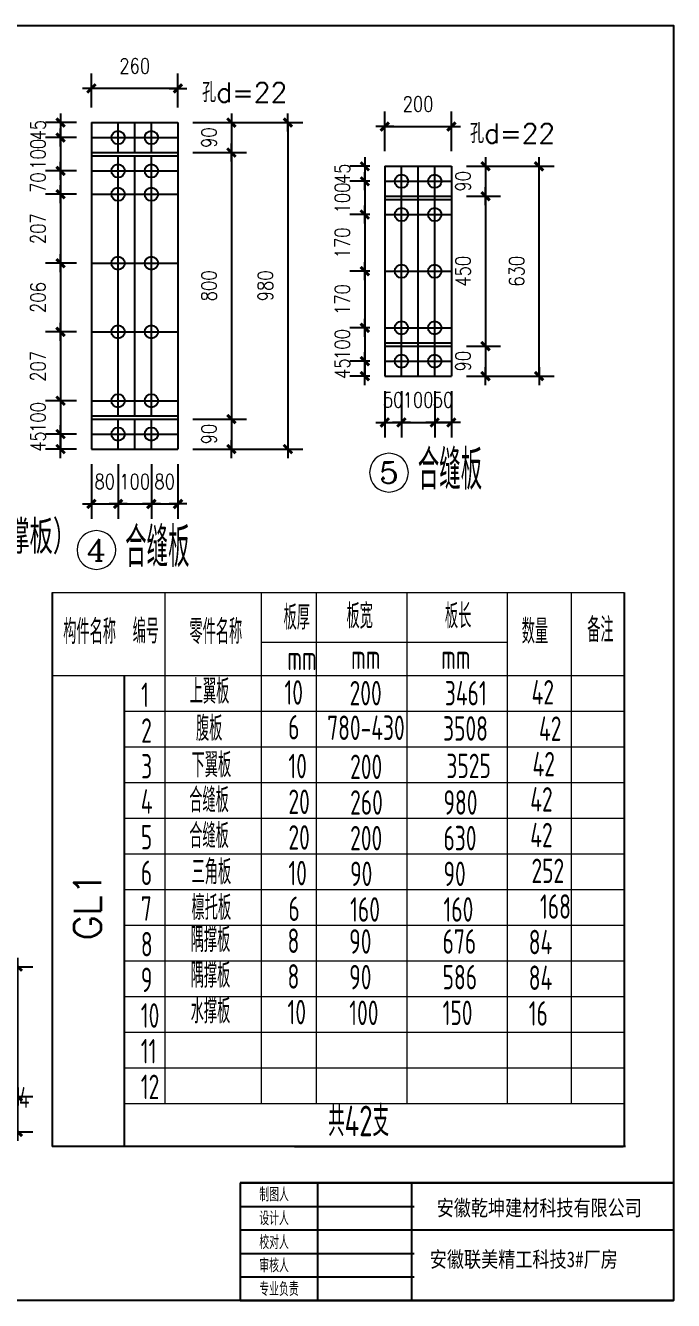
# Model space of a CAD drawing. Header units: millimetres. Extents: x 1471994 to 4527627, y -5186613 to -1927582.
# Drawn here: x 1516397 to 1520289, y -1985269 to -1977614 of the extents above; entities that cross this region are included whole.
import ezdxf
from ezdxf.enums import TextEntityAlignment as Align

# ---------------------------------------------------------------- set-up
doc = ezdxf.new("R2010")
doc.units = ezdxf.units.MM
doc.header["$LTSCALE"] = 1000
doc.header["$PDMODE"] = 34
doc.linetypes.add('CENTER', pattern=[50.8, 31.75, -6.35, 6.35, -6.35])
doc.layers.add('轴线层', color=1, linetype='CENTER', lineweight=15)
doc.layers.add('钢架', color=7, linetype='Continuous', lineweight=25)
doc.styles.add('COMPLEX', font='COMPLEX')
doc.styles.add('DIM_FONT', font='simplex.shx', dxfattribs={"width": 0.8, "bigfont": 'hztxt.shx'})
doc.styles.add('hz', font='gbenor.shx', dxfattribs={"width": 0.75, "height": 100, "bigfont": 'gbcbig.shx'})
doc.styles.get("Standard").update_dxf_attribs({"font": 'txt', "bigfont": 'gbcbig.shx'})
doc.styles.add('TSSD_Label', font='Tssdeng.shx', dxfattribs={"width": 0.7, "bigfont": 'hztxt.shx'})
doc.styles.add('图框', font='')
doc.styles.get('图框').set_extended_font_data('SimSun')
doc.dimstyles.new('WGH(2)', dxfattribs={"dimscale": 1.2, "dimtxt": 100, "dimasz": 0.5, "dimexe": 75, "dimexo": 75, "dimgap": 75, "dimtad": 1, "dimdec": 0, "dimlfac": 0.5, "dimzin": 0, "dimdsep": 46, "dimtxsty": 'DIM_FONT', "dimblk1": '_DIMX', "dimblk2": '_DIMX', "dimsah": 1, "dimcen": 0.09, "dimclrd": 3, "dimclre": 3, "dimclrt": 7, "dimadec": 0, "dimazin": 0, "dimtfac": 1, "dimtdec": 0, "dimtix": 1, "dimtmove": 2, "dimatfit": 3, "dimldrblk": '_DIMX', "dimfxl": 1, "dimtolj": 1, "dimtzin": 0, "dimarcsym": 0})

# ---------------------------------------------------------------- blocks, each defined once
blk = doc.blocks.new('_DIMX')
blk.add_line((-150, 0), (150, 0))
at = {"const_width": 50}
blk.add_lwpolyline([(-70, -70), (70, 70)], dxfattribs=at)
blk = doc.blocks.new('*D916')
at = {"color": 3, "lineweight": -2}
for p, q in [((1516703.1, -1978197), (1516517.8, -1978197)), ((1516607.8, -1978196.6), (1516607.8, -1978196.3)), ((1516607.8, -1978197), (1516607.8, -1978287)), ((1516703.1, -1978287), (1516517.8, -1978287)), ((1516607.8, -1978287.3), (1516607.8, -1978287.7))]:
    blk.add_line(p, q, dxfattribs=at)
at = {"layer": 'Defpoints', "color": 0}
for p in [(1516793.1, -1978197), (1516607.8, -1978287), (1516793.1, -1978287)]:
    blk.add_point(p, dxfattribs=at)
at = {"color": 3, "lineweight": -2, "xscale": 0.36, "yscale": 0.36, "zscale": 0.36}
for p, rotation in [((1516607.8, -1978197), 270), ((1516607.8, -1978287), 90)]:
    blk.add_blockref('_DIMX', p, dxfattribs=dict(at, rotation=rotation))
at = {"color": 7, "insert": (1516472.8, -1978242), "char_height": 90, "attachment_point": 5, "rotation": 90, "style": 'DIM_FONT'}
blk.add_mtext('\\A1;45', dxfattribs=at)
blk = doc.blocks.new('*D917')
at = {"color": 3, "lineweight": -2}
for p, q in [((1516703.1, -1978287), (1516517.8, -1978287)), ((1516607.8, -1978286.6), (1516607.8, -1978286.3)), ((1516607.8, -1978287), (1516607.8, -1978487)), ((1516703.1, -1978487), (1516517.8, -1978487)), ((1516607.8, -1978487.3), (1516607.8, -1978487.7))]:
    blk.add_line(p, q, dxfattribs=at)
at = {"layer": 'Defpoints', "color": 0}
for p in [(1516793.1, -1978287), (1516607.8, -1978487), (1516793.1, -1978487)]:
    blk.add_point(p, dxfattribs=at)
at = {"color": 3, "lineweight": -2, "xscale": 0.36, "yscale": 0.36, "zscale": 0.36}
for p, rotation in [((1516607.8, -1978287), 270), ((1516607.8, -1978487), 90)]:
    blk.add_blockref('_DIMX', p, dxfattribs=dict(at, rotation=rotation))
at = {"color": 7, "insert": (1516472.8, -1978387), "char_height": 90, "attachment_point": 5, "rotation": 90, "style": 'DIM_FONT'}
blk.add_mtext('\\A1;100', dxfattribs=at)
blk = doc.blocks.new('*D918')
at = {"color": 3, "lineweight": -2}
for p, q in [((1516703.1, -1978487), (1516517.8, -1978487)), ((1516607.8, -1978486.6), (1516607.8, -1978486.3)), ((1516607.8, -1978487), (1516607.8, -1978627)), ((1516703.1, -1978627), (1516517.8, -1978627)), ((1516607.8, -1978627.3), (1516607.8, -1978627.7))]:
    blk.add_line(p, q, dxfattribs=at)
at = {"layer": 'Defpoints', "color": 0}
for p in [(1516793.1, -1978487), (1516607.8, -1978627), (1516793.1, -1978627)]:
    blk.add_point(p, dxfattribs=at)
at = {"color": 3, "lineweight": -2, "xscale": 0.36, "yscale": 0.36, "zscale": 0.36}
for p, rotation in [((1516607.8, -1978487), 270), ((1516607.8, -1978627), 90)]:
    blk.add_blockref('_DIMX', p, dxfattribs=dict(at, rotation=rotation))
at = {"color": 7, "insert": (1516472.8, -1978557), "char_height": 90, "attachment_point": 5, "rotation": 90, "style": 'DIM_FONT'}
blk.add_mtext('\\A1;70', dxfattribs=at)
blk = doc.blocks.new('*D919')
at = {"color": 3, "lineweight": -2}
for p, q in [((1516703.1, -1978627), (1516517.8, -1978627)), ((1516607.8, -1978627.3), (1516607.8, -1979040.6)), ((1516703.1, -1979041), (1516517.8, -1979041))]:
    blk.add_line(p, q, dxfattribs=at)
at = {"layer": 'Defpoints', "color": 0}
for p in [(1516793.1, -1978627), (1516607.8, -1979041), (1516793.1, -1979041)]:
    blk.add_point(p, dxfattribs=at)
at = {"color": 3, "lineweight": -2, "xscale": 0.36, "yscale": 0.36, "zscale": 0.36}
for p, rotation in [((1516607.8, -1978627), 90), ((1516607.8, -1979041), 270)]:
    blk.add_blockref('_DIMX', p, dxfattribs=dict(at, rotation=rotation))
at = {"color": 7, "insert": (1516472.8, -1978834), "char_height": 90, "attachment_point": 5, "rotation": 90, "style": 'DIM_FONT'}
blk.add_mtext('\\A1;207', dxfattribs=at)
blk = doc.blocks.new('*D920')
at = {"color": 3, "lineweight": -2}
for p, q in [((1516703.1, -1979041), (1516517.8, -1979041)), ((1516607.8, -1979041.3), (1516607.8, -1979452.6)), ((1516703.1, -1979453), (1516517.8, -1979453))]:
    blk.add_line(p, q, dxfattribs=at)
at = {"layer": 'Defpoints', "color": 0}
for p in [(1516793.1, -1979041), (1516607.8, -1979453), (1516793.1, -1979453)]:
    blk.add_point(p, dxfattribs=at)
at = {"color": 3, "lineweight": -2, "xscale": 0.36, "yscale": 0.36, "zscale": 0.36}
for p, rotation in [((1516607.8, -1979041), 90), ((1516607.8, -1979453), 270)]:
    blk.add_blockref('_DIMX', p, dxfattribs=dict(at, rotation=rotation))
at = {"color": 7, "insert": (1516472.8, -1979247), "char_height": 90, "attachment_point": 5, "rotation": 90, "style": 'DIM_FONT'}
blk.add_mtext('\\A1;206', dxfattribs=at)
blk = doc.blocks.new('*D921')
at = {"color": 3, "lineweight": -2}
for p, q in [((1516703.1, -1979453), (1516517.8, -1979453)), ((1516607.8, -1979453.3), (1516607.8, -1979866.6)), ((1516703.1, -1979867), (1516517.8, -1979867))]:
    blk.add_line(p, q, dxfattribs=at)
at = {"layer": 'Defpoints', "color": 0}
for p in [(1516793.1, -1979453), (1516607.8, -1979867), (1516793.1, -1979867)]:
    blk.add_point(p, dxfattribs=at)
at = {"color": 3, "lineweight": -2, "xscale": 0.36, "yscale": 0.36, "zscale": 0.36}
for p, rotation in [((1516607.8, -1979453), 90), ((1516607.8, -1979867), 270)]:
    blk.add_blockref('_DIMX', p, dxfattribs=dict(at, rotation=rotation))
at = {"color": 7, "insert": (1516472.8, -1979660), "char_height": 90, "attachment_point": 5, "rotation": 90, "style": 'DIM_FONT'}
blk.add_mtext('\\A1;207', dxfattribs=at)
blk = doc.blocks.new('*D922')
at = {"color": 3, "lineweight": -2}
for p, q in [((1516703.1, -1979867), (1516517.8, -1979867)), ((1516607.8, -1979866.6), (1516607.8, -1979866.3)), ((1516607.8, -1979867), (1516607.8, -1980067)), ((1516703.1, -1980067), (1516517.8, -1980067)), ((1516607.8, -1980067.3), (1516607.8, -1980067.7))]:
    blk.add_line(p, q, dxfattribs=at)
at = {"layer": 'Defpoints', "color": 0}
for p in [(1516793.1, -1979867), (1516607.8, -1980067), (1516793.1, -1980067)]:
    blk.add_point(p, dxfattribs=at)
at = {"color": 3, "lineweight": -2, "xscale": 0.36, "yscale": 0.36, "zscale": 0.36}
for p, rotation in [((1516607.8, -1979867), 270), ((1516607.8, -1980067), 90)]:
    blk.add_blockref('_DIMX', p, dxfattribs=dict(at, rotation=rotation))
at = {"color": 7, "insert": (1516472.8, -1979967), "char_height": 90, "attachment_point": 5, "rotation": 90, "style": 'DIM_FONT'}
blk.add_mtext('\\A1;100', dxfattribs=at)
blk = doc.blocks.new('*D923')
at = {"color": 3, "lineweight": -2}
for p, q in [((1516703.1, -1980067), (1516517.8, -1980067)), ((1516607.8, -1980066.6), (1516607.8, -1980066.3)), ((1516607.8, -1980067), (1516607.8, -1980157)), ((1516703.1, -1980157), (1516517.8, -1980157)), ((1516607.8, -1980157.3), (1516607.8, -1980157.7))]:
    blk.add_line(p, q, dxfattribs=at)
at = {"layer": 'Defpoints', "color": 0}
for p in [(1516793.1, -1980067), (1516607.8, -1980157), (1516793.1, -1980157)]:
    blk.add_point(p, dxfattribs=at)
at = {"color": 3, "lineweight": -2, "xscale": 0.36, "yscale": 0.36, "zscale": 0.36}
for p, rotation in [((1516607.8, -1980067), 270), ((1516607.8, -1980157), 90)]:
    blk.add_blockref('_DIMX', p, dxfattribs=dict(at, rotation=rotation))
at = {"color": 7, "insert": (1516472.8, -1980112), "char_height": 90, "attachment_point": 5, "rotation": 90, "style": 'DIM_FONT'}
blk.add_mtext('\\A1;45', dxfattribs=at)
blk = doc.blocks.new('*D924')
at = {"color": 3, "lineweight": -2}
for p, q in [((1516793.1, -1978107), (1516793.1, -1977901.6)), ((1517313.1, -1978107), (1517313.1, -1977901.6)), ((1517312.8, -1977991.6), (1516793.5, -1977991.6))]:
    blk.add_line(p, q, dxfattribs=at)
at = {"layer": 'Defpoints', "color": 0}
for p in [(1516793.1, -1977991.6), (1516793.1, -1978197), (1517313.1, -1978197)]:
    blk.add_point(p, dxfattribs=at)
at = {"color": 3, "lineweight": -2, "xscale": 0.36, "yscale": 0.36, "zscale": 0.36, "rotation": 180}
blk.add_blockref('_DIMX', (1516793.1, -1977991.6), dxfattribs=at)
at = {"color": 3, "lineweight": -2, "xscale": 0.36, "yscale": 0.36, "zscale": 0.36}
blk.add_blockref('_DIMX', (1517313.1, -1977991.6), dxfattribs=at)
at = {"color": 7, "insert": (1517053.1, -1977856.6), "char_height": 90, "attachment_point": 5, "style": 'DIM_FONT'}
blk.add_mtext('\\A1;260', dxfattribs=at)
blk = doc.blocks.new('*D925')
at = {"color": 3, "lineweight": -2}
for p, q in [((1517403.1, -1978197), (1517723.9, -1978197)), ((1517633.9, -1978196.6), (1517633.9, -1978196.3)), ((1517633.9, -1978197), (1517633.9, -1978377)), ((1517403.1, -1978377), (1517723.9, -1978377)), ((1517633.9, -1978377.3), (1517633.9, -1978377.7))]:
    blk.add_line(p, q, dxfattribs=at)
at = {"layer": 'Defpoints', "color": 0}
for p in [(1517313.1, -1978197), (1517313.1, -1978377), (1517633.9, -1978377)]:
    blk.add_point(p, dxfattribs=at)
at = {"color": 3, "lineweight": -2, "xscale": 0.36, "yscale": 0.36, "zscale": 0.36}
for p, rotation in [((1517633.9, -1978197), 270), ((1517633.9, -1978377), 90)]:
    blk.add_blockref('_DIMX', p, dxfattribs=dict(at, rotation=rotation))
at = {"color": 7, "insert": (1517498.9, -1978287), "char_height": 90, "attachment_point": 5, "rotation": 90, "style": 'DIM_FONT'}
blk.add_mtext('\\A1;90', dxfattribs=at)
blk = doc.blocks.new('*D926')
at = {"color": 3, "lineweight": -2}
for p, q in [((1517403.1, -1978377), (1517723.9, -1978377)), ((1517633.9, -1978377.3), (1517633.9, -1979976.6)), ((1517403.1, -1979977), (1517723.9, -1979977))]:
    blk.add_line(p, q, dxfattribs=at)
at = {"layer": 'Defpoints', "color": 0}
for p in [(1517313.1, -1978377), (1517313.1, -1979977), (1517633.9, -1979977)]:
    blk.add_point(p, dxfattribs=at)
at = {"color": 3, "lineweight": -2, "xscale": 0.36, "yscale": 0.36, "zscale": 0.36}
for p, rotation in [((1517633.9, -1978377), 90), ((1517633.9, -1979977), 270)]:
    blk.add_blockref('_DIMX', p, dxfattribs=dict(at, rotation=rotation))
at = {"color": 7, "insert": (1517498.9, -1979177), "char_height": 90, "attachment_point": 5, "rotation": 90, "style": 'DIM_FONT'}
blk.add_mtext('\\A1;800', dxfattribs=at)
blk = doc.blocks.new('*D927')
at = {"color": 3, "lineweight": -2}
for p, q in [((1517403.1, -1979977), (1517723.9, -1979977)), ((1517633.9, -1979976.6), (1517633.9, -1979976.3)), ((1517633.9, -1979977), (1517633.9, -1980157)), ((1517403.1, -1980157), (1517723.9, -1980157)), ((1517633.9, -1980157.3), (1517633.9, -1980157.7))]:
    blk.add_line(p, q, dxfattribs=at)
at = {"layer": 'Defpoints', "color": 0}
for p in [(1517313.1, -1979977), (1517313.1, -1980157), (1517633.9, -1980157)]:
    blk.add_point(p, dxfattribs=at)
at = {"color": 3, "lineweight": -2, "xscale": 0.36, "yscale": 0.36, "zscale": 0.36}
for p, rotation in [((1517633.9, -1979977), 270), ((1517633.9, -1980157), 90)]:
    blk.add_blockref('_DIMX', p, dxfattribs=dict(at, rotation=rotation))
at = {"color": 7, "insert": (1517498.9, -1980067), "char_height": 90, "attachment_point": 5, "rotation": 90, "style": 'DIM_FONT'}
blk.add_mtext('\\A1;90', dxfattribs=at)
blk = doc.blocks.new('*D928')
at = {"color": 3, "lineweight": -2}
for p, q in [((1516793.1, -1980247), (1516793.1, -1980576.8)), ((1516953.1, -1980247), (1516953.1, -1980576.8)), ((1516792.8, -1980486.8), (1516792.4, -1980486.8)), ((1516793.1, -1980486.8), (1516953.1, -1980486.8)), ((1516953.5, -1980486.8), (1516953.9, -1980486.8))]:
    blk.add_line(p, q, dxfattribs=at)
at = {"layer": 'Defpoints', "color": 0}
for p in [(1516793.1, -1980157), (1516953.1, -1980157), (1516953.1, -1980486.8)]:
    blk.add_point(p, dxfattribs=at)
at = {"color": 3, "lineweight": -2, "xscale": 0.36, "yscale": 0.36, "zscale": 0.36}
blk.add_blockref('_DIMX', (1516793.1, -1980486.8), dxfattribs=at)
at = {"color": 3, "lineweight": -2, "xscale": 0.36, "yscale": 0.36, "zscale": 0.36, "rotation": 180}
blk.add_blockref('_DIMX', (1516953.1, -1980486.8), dxfattribs=at)
at = {"color": 7, "insert": (1516873.1, -1980351.8), "char_height": 90, "attachment_point": 5, "style": 'DIM_FONT'}
blk.add_mtext('\\A1;80', dxfattribs=at)
blk = doc.blocks.new('*D929')
at = {"color": 3, "lineweight": -2}
for p, q in [((1516953.1, -1980247), (1516953.1, -1980576.8)), ((1517153.1, -1980247), (1517153.1, -1980576.8)), ((1516952.8, -1980486.8), (1516952.4, -1980486.8)), ((1516953.1, -1980486.8), (1517153.1, -1980486.8)), ((1517153.5, -1980486.8), (1517153.9, -1980486.8))]:
    blk.add_line(p, q, dxfattribs=at)
at = {"layer": 'Defpoints', "color": 0}
for p in [(1516953.1, -1980157), (1517153.1, -1980157), (1517153.1, -1980486.8)]:
    blk.add_point(p, dxfattribs=at)
at = {"color": 3, "lineweight": -2, "xscale": 0.36, "yscale": 0.36, "zscale": 0.36}
blk.add_blockref('_DIMX', (1516953.1, -1980486.8), dxfattribs=at)
at = {"color": 3, "lineweight": -2, "xscale": 0.36, "yscale": 0.36, "zscale": 0.36, "rotation": 180}
blk.add_blockref('_DIMX', (1517153.1, -1980486.8), dxfattribs=at)
at = {"color": 7, "insert": (1517053.1, -1980351.8), "char_height": 90, "attachment_point": 5, "style": 'DIM_FONT'}
blk.add_mtext('\\A1;100', dxfattribs=at)
blk = doc.blocks.new('*D930')
at = {"color": 3, "lineweight": -2}
for p, q in [((1517153.1, -1980247), (1517153.1, -1980576.8)), ((1517313.1, -1980247), (1517313.1, -1980576.8)), ((1517152.8, -1980486.8), (1517152.4, -1980486.8)), ((1517153.1, -1980486.8), (1517313.1, -1980486.8)), ((1517313.5, -1980486.8), (1517313.9, -1980486.8))]:
    blk.add_line(p, q, dxfattribs=at)
at = {"layer": 'Defpoints', "color": 0}
for p in [(1517153.1, -1980157), (1517313.1, -1980157), (1517313.1, -1980486.8)]:
    blk.add_point(p, dxfattribs=at)
at = {"color": 3, "lineweight": -2, "xscale": 0.36, "yscale": 0.36, "zscale": 0.36}
blk.add_blockref('_DIMX', (1517153.1, -1980486.8), dxfattribs=at)
at = {"color": 3, "lineweight": -2, "xscale": 0.36, "yscale": 0.36, "zscale": 0.36, "rotation": 180}
blk.add_blockref('_DIMX', (1517313.1, -1980486.8), dxfattribs=at)
at = {"color": 7, "insert": (1517233.1, -1980351.8), "char_height": 90, "attachment_point": 5, "style": 'DIM_FONT'}
blk.add_mtext('\\A1;80', dxfattribs=at)
blk = doc.blocks.new('*D931')
at = {"color": 3, "lineweight": -2}
for p, q in [((1517403.1, -1978197), (1518063.3, -1978197)), ((1517973.3, -1978197.3), (1517973.3, -1980156.6)), ((1517403.1, -1980157), (1518063.3, -1980157))]:
    blk.add_line(p, q, dxfattribs=at)
at = {"layer": 'Defpoints', "color": 0}
for p in [(1517313.1, -1978197), (1517313.1, -1980157), (1517973.3, -1980157)]:
    blk.add_point(p, dxfattribs=at)
at = {"color": 3, "lineweight": -2, "xscale": 0.36, "yscale": 0.36, "zscale": 0.36}
for p, rotation in [((1517973.3, -1978197), 90), ((1517973.3, -1980157), 270)]:
    blk.add_blockref('_DIMX', p, dxfattribs=dict(at, rotation=rotation))
at = {"color": 7, "insert": (1517838.3, -1979177), "char_height": 90, "attachment_point": 5, "rotation": 90, "style": 'DIM_FONT'}
blk.add_mtext('\\A1;980', dxfattribs=at)
blk = doc.blocks.new('*D932')
at = {"color": 3, "lineweight": -2}
for p, q in [((1518465.1, -1978459.3), (1518345.1, -1978459.3)), ((1518435.1, -1978459), (1518435.1, -1978458.6)), ((1518435.1, -1978459.3), (1518435.1, -1978549.3)), ((1518465.1, -1978549.3), (1518345.1, -1978549.3)), ((1518435.1, -1978549.7), (1518435.1, -1978550.1))]:
    blk.add_line(p, q, dxfattribs=at)
at = {"layer": 'Defpoints', "color": 0}
for p in [(1518555.1, -1978459.3), (1518435.1, -1978549.3), (1518555.1, -1978549.3)]:
    blk.add_point(p, dxfattribs=at)
at = {"color": 3, "lineweight": -2, "xscale": 0.36, "yscale": 0.36, "zscale": 0.36}
for p, rotation in [((1518435.1, -1978459.3), 270), ((1518435.1, -1978549.3), 90)]:
    blk.add_blockref('_DIMX', p, dxfattribs=dict(at, rotation=rotation))
at = {"color": 7, "insert": (1518300.1, -1978504.3), "char_height": 90, "attachment_point": 5, "rotation": 90, "style": 'DIM_FONT'}
blk.add_mtext('\\A1;45', dxfattribs=at)
blk = doc.blocks.new('*D933')
at = {"color": 3, "lineweight": -2}
for p, q in [((1518465.1, -1978549.3), (1518345.1, -1978549.3)), ((1518435.1, -1978549), (1518435.1, -1978548.6)), ((1518435.1, -1978549.3), (1518435.1, -1978749.3)), ((1518465.1, -1978749.3), (1518345.1, -1978749.3)), ((1518435.1, -1978749.7), (1518435.1, -1978750.1))]:
    blk.add_line(p, q, dxfattribs=at)
at = {"layer": 'Defpoints', "color": 0}
for p in [(1518555.1, -1978549.3), (1518435.1, -1978749.3), (1518555.1, -1978749.3)]:
    blk.add_point(p, dxfattribs=at)
at = {"color": 3, "lineweight": -2, "xscale": 0.36, "yscale": 0.36, "zscale": 0.36}
for p, rotation in [((1518435.1, -1978549.3), 270), ((1518435.1, -1978749.3), 90)]:
    blk.add_blockref('_DIMX', p, dxfattribs=dict(at, rotation=rotation))
at = {"color": 7, "insert": (1518300.1, -1978649.3), "char_height": 90, "attachment_point": 5, "rotation": 90, "style": 'DIM_FONT'}
blk.add_mtext('\\A1;100', dxfattribs=at)
blk = doc.blocks.new('*D934')
at = {"color": 3, "lineweight": -2}
for p, q in [((1518465.1, -1978749.3), (1518345.1, -1978749.3)), ((1518435.1, -1978749), (1518435.1, -1978748.6)), ((1518435.1, -1978749.3), (1518435.1, -1979089.3)), ((1518465.1, -1979089.3), (1518345.1, -1979089.3)), ((1518435.1, -1979089.7), (1518435.1, -1979090.1))]:
    blk.add_line(p, q, dxfattribs=at)
at = {"layer": 'Defpoints', "color": 0}
for p in [(1518555.1, -1978749.3), (1518435.1, -1979089.3), (1518555.1, -1979089.3)]:
    blk.add_point(p, dxfattribs=at)
at = {"color": 3, "lineweight": -2, "xscale": 0.36, "yscale": 0.36, "zscale": 0.36}
for p, rotation in [((1518435.1, -1978749.3), 270), ((1518435.1, -1979089.3), 90)]:
    blk.add_blockref('_DIMX', p, dxfattribs=dict(at, rotation=rotation))
at = {"color": 7, "insert": (1518300.1, -1978919.3), "char_height": 90, "attachment_point": 5, "rotation": 90, "style": 'DIM_FONT'}
blk.add_mtext('\\A1;170', dxfattribs=at)
blk = doc.blocks.new('*D935')
at = {"color": 3, "lineweight": -2}
for p, q in [((1518465.1, -1979089.3), (1518345.1, -1979089.3)), ((1518435.1, -1979089), (1518435.1, -1979088.6)), ((1518435.1, -1979089.3), (1518435.1, -1979429.3)), ((1518465.1, -1979429.3), (1518345.1, -1979429.3)), ((1518435.1, -1979429.7), (1518435.1, -1979430.1))]:
    blk.add_line(p, q, dxfattribs=at)
at = {"layer": 'Defpoints', "color": 0}
for p in [(1518555.1, -1979089.3), (1518435.1, -1979429.3), (1518555.1, -1979429.3)]:
    blk.add_point(p, dxfattribs=at)
at = {"color": 3, "lineweight": -2, "xscale": 0.36, "yscale": 0.36, "zscale": 0.36}
for p, rotation in [((1518435.1, -1979089.3), 270), ((1518435.1, -1979429.3), 90)]:
    blk.add_blockref('_DIMX', p, dxfattribs=dict(at, rotation=rotation))
at = {"color": 7, "insert": (1518300.1, -1979259.3), "char_height": 90, "attachment_point": 5, "rotation": 90, "style": 'DIM_FONT'}
blk.add_mtext('\\A1;170', dxfattribs=at)
blk = doc.blocks.new('*D936')
at = {"color": 3, "lineweight": -2}
for p, q in [((1518465.1, -1979429.3), (1518345.1, -1979429.3)), ((1518435.1, -1979429), (1518435.1, -1979428.6)), ((1518435.1, -1979429.3), (1518435.1, -1979629.3)), ((1518465.1, -1979629.3), (1518345.1, -1979629.3)), ((1518435.1, -1979629.7), (1518435.1, -1979630.1))]:
    blk.add_line(p, q, dxfattribs=at)
at = {"layer": 'Defpoints', "color": 0}
for p in [(1518555.1, -1979429.3), (1518435.1, -1979629.3), (1518555.1, -1979629.3)]:
    blk.add_point(p, dxfattribs=at)
at = {"color": 3, "lineweight": -2, "xscale": 0.36, "yscale": 0.36, "zscale": 0.36}
for p, rotation in [((1518435.1, -1979429.3), 270), ((1518435.1, -1979629.3), 90)]:
    blk.add_blockref('_DIMX', p, dxfattribs=dict(at, rotation=rotation))
at = {"color": 7, "insert": (1518300.1, -1979529.3), "char_height": 90, "attachment_point": 5, "rotation": 90, "style": 'DIM_FONT'}
blk.add_mtext('\\A1;100', dxfattribs=at)
blk = doc.blocks.new('*D937')
at = {"color": 3, "lineweight": -2}
for p, q in [((1518465.1, -1979629.3), (1518345.1, -1979629.3)), ((1518435.1, -1979629), (1518435.1, -1979628.6)), ((1518435.1, -1979629.3), (1518435.1, -1979719.3)), ((1518465.1, -1979719.3), (1518345.1, -1979719.3)), ((1518435.1, -1979719.7), (1518435.1, -1979720.1))]:
    blk.add_line(p, q, dxfattribs=at)
at = {"layer": 'Defpoints', "color": 0}
for p in [(1518555.1, -1979629.3), (1518435.1, -1979719.3), (1518555.1, -1979719.3)]:
    blk.add_point(p, dxfattribs=at)
at = {"color": 3, "lineweight": -2, "xscale": 0.36, "yscale": 0.36, "zscale": 0.36}
for p, rotation in [((1518435.1, -1979629.3), 270), ((1518435.1, -1979719.3), 90)]:
    blk.add_blockref('_DIMX', p, dxfattribs=dict(at, rotation=rotation))
at = {"color": 7, "insert": (1518300.1, -1979674.3), "char_height": 90, "attachment_point": 5, "rotation": 90, "style": 'DIM_FONT'}
blk.add_mtext('\\A1;45', dxfattribs=at)
blk = doc.blocks.new('*D938')
at = {"color": 3, "lineweight": -2}
for p, q in [((1519045.1, -1978459.3), (1519250.4, -1978459.3)), ((1519160.4, -1978459), (1519160.4, -1978458.6)), ((1519160.4, -1978459.3), (1519160.4, -1978639.3)), ((1519045.1, -1978639.3), (1519250.4, -1978639.3)), ((1519160.4, -1978639.7), (1519160.4, -1978640.1))]:
    blk.add_line(p, q, dxfattribs=at)
at = {"layer": 'Defpoints', "color": 0}
for p in [(1518955.1, -1978459.3), (1518955.1, -1978639.3), (1519160.4, -1978639.3)]:
    blk.add_point(p, dxfattribs=at)
at = {"color": 3, "lineweight": -2, "xscale": 0.36, "yscale": 0.36, "zscale": 0.36}
for p, rotation in [((1519160.4, -1978459.3), 270), ((1519160.4, -1978639.3), 90)]:
    blk.add_blockref('_DIMX', p, dxfattribs=dict(at, rotation=rotation))
at = {"color": 7, "insert": (1519025.4, -1978549.3), "char_height": 90, "attachment_point": 5, "rotation": 90, "style": 'DIM_FONT'}
blk.add_mtext('\\A1;90', dxfattribs=at)
blk = doc.blocks.new('*D939')
at = {"color": 3, "lineweight": -2}
for p, q in [((1519045.1, -1978639.3), (1519250.4, -1978639.3)), ((1519160.4, -1978639.7), (1519160.4, -1979539)), ((1519045.1, -1979539.3), (1519250.4, -1979539.3))]:
    blk.add_line(p, q, dxfattribs=at)
at = {"layer": 'Defpoints', "color": 0}
for p in [(1518955.1, -1978639.3), (1518955.1, -1979539.3), (1519160.4, -1979539.3)]:
    blk.add_point(p, dxfattribs=at)
at = {"color": 3, "lineweight": -2, "xscale": 0.36, "yscale": 0.36, "zscale": 0.36}
for p, rotation in [((1519160.4, -1978639.3), 90), ((1519160.4, -1979539.3), 270)]:
    blk.add_blockref('_DIMX', p, dxfattribs=dict(at, rotation=rotation))
at = {"color": 7, "insert": (1519025.4, -1979089.3), "char_height": 90, "attachment_point": 5, "rotation": 90, "style": 'DIM_FONT'}
blk.add_mtext('\\A1;450', dxfattribs=at)
blk = doc.blocks.new('*D940')
at = {"color": 3, "lineweight": -2}
for p, q in [((1519045.1, -1979539.3), (1519250.4, -1979539.3)), ((1519160.4, -1979539), (1519160.4, -1979538.6)), ((1519160.4, -1979539.3), (1519160.4, -1979719.3)), ((1519045.1, -1979719.3), (1519250.4, -1979719.3)), ((1519160.4, -1979719.7), (1519160.4, -1979720.1))]:
    blk.add_line(p, q, dxfattribs=at)
at = {"layer": 'Defpoints', "color": 0}
for p in [(1518955.1, -1979539.3), (1518955.1, -1979719.3), (1519160.4, -1979719.3)]:
    blk.add_point(p, dxfattribs=at)
at = {"color": 3, "lineweight": -2, "xscale": 0.36, "yscale": 0.36, "zscale": 0.36}
for p, rotation in [((1519160.4, -1979539.3), 270), ((1519160.4, -1979719.3), 90)]:
    blk.add_blockref('_DIMX', p, dxfattribs=dict(at, rotation=rotation))
at = {"color": 7, "insert": (1519025.4, -1979629.3), "char_height": 90, "attachment_point": 5, "rotation": 90, "style": 'DIM_FONT'}
blk.add_mtext('\\A1;90', dxfattribs=at)
blk = doc.blocks.new('*D941')
at = {"color": 3, "lineweight": -2}
for p, q in [((1519045.1, -1978459.3), (1519572, -1978459.3)), ((1519482, -1979719), (1519482, -1978459.7)), ((1519045.1, -1979719.3), (1519572, -1979719.3))]:
    blk.add_line(p, q, dxfattribs=at)
at = {"layer": 'Defpoints', "color": 0}
for p in [(1518955.1, -1978459.3), (1519482, -1978459.3), (1518955.1, -1979719.3)]:
    blk.add_point(p, dxfattribs=at)
at = {"color": 3, "lineweight": -2, "xscale": 0.36, "yscale": 0.36, "zscale": 0.36}
for p, rotation in [((1519482, -1978459.3), 90), ((1519482, -1979719.3), 270)]:
    blk.add_blockref('_DIMX', p, dxfattribs=dict(at, rotation=rotation))
at = {"color": 7, "insert": (1519347, -1979089.3), "char_height": 90, "attachment_point": 5, "rotation": 90, "style": 'DIM_FONT'}
blk.add_mtext('\\A1;630', dxfattribs=at)
blk = doc.blocks.new('*D942')
at = {"color": 3, "lineweight": -2}
for p, q in [((1518555.1, -1978369.3), (1518555.1, -1978130.8)), ((1518955.1, -1978369.3), (1518955.1, -1978130.8)), ((1518555.5, -1978220.8), (1518954.8, -1978220.8))]:
    blk.add_line(p, q, dxfattribs=at)
at = {"layer": 'Defpoints', "color": 0}
for p in [(1518955.1, -1978220.8), (1518555.1, -1978459.3), (1518955.1, -1978459.3)]:
    blk.add_point(p, dxfattribs=at)
at = {"color": 3, "lineweight": -2, "xscale": 0.36, "yscale": 0.36, "zscale": 0.36, "rotation": 180}
blk.add_blockref('_DIMX', (1518555.1, -1978220.8), dxfattribs=at)
at = {"color": 3, "lineweight": -2, "xscale": 0.36, "yscale": 0.36, "zscale": 0.36}
blk.add_blockref('_DIMX', (1518955.1, -1978220.8), dxfattribs=at)
at = {"color": 7, "insert": (1518755.1, -1978085.8), "char_height": 90, "attachment_point": 5, "style": 'DIM_FONT'}
blk.add_mtext('\\A1;200', dxfattribs=at)
blk = doc.blocks.new('*D943')
at = {"color": 3, "lineweight": -2}
for p, q in [((1518555.1, -1979809.3), (1518555.1, -1980087.2)), ((1518655.1, -1979809.3), (1518655.1, -1980087.2)), ((1518554.8, -1979997.2), (1518554.4, -1979997.2)), ((1518555.1, -1979997.2), (1518655.1, -1979997.2)), ((1518655.5, -1979997.2), (1518655.9, -1979997.2))]:
    blk.add_line(p, q, dxfattribs=at)
at = {"layer": 'Defpoints', "color": 0}
for p in [(1518555.1, -1979719.3), (1518655.1, -1979719.3), (1518655.1, -1979997.2)]:
    blk.add_point(p, dxfattribs=at)
at = {"color": 3, "lineweight": -2, "xscale": 0.36, "yscale": 0.36, "zscale": 0.36}
blk.add_blockref('_DIMX', (1518555.1, -1979997.2), dxfattribs=at)
at = {"color": 3, "lineweight": -2, "xscale": 0.36, "yscale": 0.36, "zscale": 0.36, "rotation": 180}
blk.add_blockref('_DIMX', (1518655.1, -1979997.2), dxfattribs=at)
at = {"color": 7, "insert": (1518605.1, -1979862.2), "char_height": 90, "attachment_point": 5, "style": 'DIM_FONT'}
blk.add_mtext('\\A1;50', dxfattribs=at)
blk = doc.blocks.new('*D944')
at = {"color": 3, "lineweight": -2}
for p, q in [((1518655.1, -1979809.3), (1518655.1, -1980087.2)), ((1518855.1, -1979809.3), (1518855.1, -1980087.2)), ((1518654.8, -1979997.2), (1518654.4, -1979997.2)), ((1518655.1, -1979997.2), (1518855.1, -1979997.2)), ((1518855.5, -1979997.2), (1518855.9, -1979997.2))]:
    blk.add_line(p, q, dxfattribs=at)
at = {"layer": 'Defpoints', "color": 0}
for p in [(1518655.1, -1979719.3), (1518855.1, -1979719.3), (1518855.1, -1979997.2)]:
    blk.add_point(p, dxfattribs=at)
at = {"color": 3, "lineweight": -2, "xscale": 0.36, "yscale": 0.36, "zscale": 0.36}
blk.add_blockref('_DIMX', (1518655.1, -1979997.2), dxfattribs=at)
at = {"color": 3, "lineweight": -2, "xscale": 0.36, "yscale": 0.36, "zscale": 0.36, "rotation": 180}
blk.add_blockref('_DIMX', (1518855.1, -1979997.2), dxfattribs=at)
at = {"color": 7, "insert": (1518755.1, -1979862.2), "char_height": 90, "attachment_point": 5, "style": 'DIM_FONT'}
blk.add_mtext('\\A1;100', dxfattribs=at)
blk = doc.blocks.new('*D945')
at = {"color": 3, "lineweight": -2}
for p, q in [((1518855.1, -1979809.3), (1518855.1, -1980087.2)), ((1518955.1, -1979809.3), (1518955.1, -1980087.2)), ((1518854.8, -1979997.2), (1518854.4, -1979997.2)), ((1518855.1, -1979997.2), (1518955.1, -1979997.2)), ((1518955.5, -1979997.2), (1518955.9, -1979997.2))]:
    blk.add_line(p, q, dxfattribs=at)
at = {"layer": 'Defpoints', "color": 0}
for p in [(1518855.1, -1979719.3), (1518955.1, -1979719.3), (1518955.1, -1979997.2)]:
    blk.add_point(p, dxfattribs=at)
at = {"color": 3, "lineweight": -2, "xscale": 0.36, "yscale": 0.36, "zscale": 0.36}
blk.add_blockref('_DIMX', (1518855.1, -1979997.2), dxfattribs=at)
at = {"color": 3, "lineweight": -2, "xscale": 0.36, "yscale": 0.36, "zscale": 0.36, "rotation": 180}
blk.add_blockref('_DIMX', (1518955.1, -1979997.2), dxfattribs=at)
at = {"color": 7, "insert": (1518905.1, -1979862.2), "char_height": 90, "attachment_point": 5, "style": 'DIM_FONT'}
blk.add_mtext('\\A1;50', dxfattribs=at)
blk = doc.blocks.new('轴线标号')
at = {"lineweight": 13}
blk.add_circle((0, 0), 0.5, dxfattribs=at)
at = {"layer": '钢架', "lineweight": 13, "style": 'COMPLEX', "width": 1.041667}
blk.add_attdef('A', text='', height=0.56, dxfattribs=at).set_placement((-0.25, -0.28), (0.25, -0.28), align=Align.FIT)
blk = doc.blocks.new('*D957')
at = {"color": 3, "lineweight": -2}
for p, q in [((1516153.8, -1984045.1), (1516441.4, -1984045.1)), ((1516351.4, -1984044.8), (1516351.4, -1984044.4)), ((1516351.4, -1984257.3), (1516351.4, -1984045.1)), ((1516153.8, -1984257.3), (1516441.4, -1984257.3)), ((1516351.4, -1984257.7), (1516351.4, -1984258))]:
    blk.add_line(p, q, dxfattribs=at)
at = {"layer": 'Defpoints', "color": 0}
for p in [(1516063.8, -1984045.1), (1516351.4, -1984045.1), (1516063.8, -1984257.3)]:
    blk.add_point(p, dxfattribs=at)
at = {"color": 3, "lineweight": -2, "xscale": 0.36, "yscale": 0.36, "zscale": 0.36}
for p, rotation in [((1516351.4, -1984045.1), 270), ((1516351.4, -1984257.3), 90)]:
    blk.add_blockref('_DIMX', p, dxfattribs=dict(at, rotation=rotation))
at = {"color": 7, "insert": (1516201.4, -1984151.2), "char_height": 120, "attachment_point": 5, "rotation": 90, "style": 'DIM_FONT'}
blk.add_mtext('\\A1;50', dxfattribs=at)
blk = doc.blocks.new('*D958')
at = {"color": 3, "lineweight": -2}
for p, q in [((1516153.8, -1983265), (1516441.4, -1983265)), ((1516351.4, -1984044.8), (1516351.4, -1983265.3)), ((1516153.8, -1984045.1), (1516441.4, -1984045.1))]:
    blk.add_line(p, q, dxfattribs=at)
at = {"layer": 'Defpoints', "color": 0}
for p in [(1516063.8, -1983265), (1516351.4, -1983265), (1516063.8, -1984045.1)]:
    blk.add_point(p, dxfattribs=at)
at = {"color": 3, "lineweight": -2, "xscale": 0.36, "yscale": 0.36, "zscale": 0.36}
for p, rotation in [((1516351.4, -1983265), 90), ((1516351.4, -1984045.1), 270)]:
    blk.add_blockref('_DIMX', p, dxfattribs=dict(at, rotation=rotation))
at = {"color": 7, "insert": (1516201.4, -1983655.1), "char_height": 120, "attachment_point": 5, "rotation": 90, "style": 'DIM_FONT'}
blk.add_mtext('\\A1;536', dxfattribs=at)

msp = doc.modelspace()

# ---------------------------------------------------------------- linework, layer by layer
for p, q in [((1516793.1, -1978197), (1516793.1, -1980157)), ((1516793.1, -1978197), (1517313.1, -1978197)), ((1516953.1, -1978377), (1516953.1, -1978197)), ((1517053.1, -1978377), (1517053.1, -1978197)), ((1517153.1, -1978377), (1517153.1, -1978197)), ((1517313.1, -1978197), (1517313.1, -1980157)), ((1516793.1, -1978287), (1517313.1, -1978287)), ((1516793.1, -1978377), (1517313.1, -1978377)), ((1516793.1, -1978397), (1517313.1, -1978397)), ((1516953.1, -1979957), (1516953.1, -1978397)), ((1517053.1, -1979957), (1517053.1, -1978397)), ((1517153.1, -1979957), (1517153.1, -1978397)), ((1516793.1, -1978487), (1517313.1, -1978487)), ((1518555.1, -1978459.3), (1518555.1, -1979719.3)), ((1518555.1, -1978459.3), (1518955.1, -1978459.3)), ((1518655.1, -1979719.3), (1518655.1, -1978459.3)), ((1518755.1, -1979719.3), (1518755.1, -1978459.3)), ((1518855.1, -1979719.3), (1518855.1, -1978459.3)), ((1518955.1, -1978459.3), (1518955.1, -1979719.3)), ((1518555.1, -1978549.3), (1518955.1, -1978549.3)), ((1516793.1, -1978627), (1517313.1, -1978627)), ((1518555.1, -1978639.3), (1518955.1, -1978639.3)), ((1518555.1, -1978659.3), (1518955.1, -1978659.3)), ((1518555.1, -1978749.3), (1518955.1, -1978749.3)), ((1516793.1, -1979041), (1517313.1, -1979041)), ((1518555.1, -1979089.3), (1518955.1, -1979089.3)), ((1516793.1, -1979453), (1517313.1, -1979453)), ((1518555.1, -1979429.3), (1518955.1, -1979429.3)), ((1518555.1, -1979519.3), (1518955.1, -1979519.3)), ((1518555.1, -1979539.3), (1518955.1, -1979539.3)), ((1518555.1, -1979629.3), (1518955.1, -1979629.3)), ((1518555.1, -1979719.3), (1518955.1, -1979719.3)), ((1516793.1, -1979867), (1517313.1, -1979867)), ((1516793.1, -1979957), (1517313.1, -1979957)), ((1516793.1, -1979977), (1517313.1, -1979977)), ((1516953.1, -1980157), (1516953.1, -1979977)), ((1517053.1, -1980157), (1517053.1, -1979977)), ((1517153.1, -1980157), (1517153.1, -1979977)), ((1516793.1, -1980067), (1517313.1, -1980067)), ((1516793.1, -1980157), (1517313.1, -1980157)), ((1519992.6, -1981018.2), (1519992.6, -1984344.1)), ((1518012.6, -1984344.1), (1519987.4, -1984344.1)), ((1518012.6, -1984344.1), (1519987.4, -1984344.1)), ((1518352.7, -1984344.1), (1519987.4, -1984344.1)), ((1518352.7, -1984344.1), (1519987.4, -1984344.1)), ((1518352.7, -1984344.1), (1519987.4, -1984344.1)), ((1518352.7, -1984344.1), (1519987.4, -1984344.1)), ((1520289.2, -1984563.3), (1517687, -1984563.3)), ((1517687, -1984563.3), (1517687, -1985269)), ((1517687, -1984563.3), (1520289.2, -1984563.3)), ((1517687, -1984563.3), (1517687, -1985269)), ((1517687, -1984563.3), (1520289.2, -1984563.3)), ((1518151.6, -1984563.3), (1518151.6, -1985269)), ((1518151.6, -1984563.3), (1518151.6, -1985269)), ((1518167, -1984563.3), (1520289.2, -1984563.3)), ((1518167, -1984563.3), (1520289.2, -1984563.3)), ((1518167, -1984563.3), (1520289.2, -1984563.3)), ((1518167, -1984563.3), (1520289.2, -1984563.3)), ((1518717.4, -1985269), (1518717.4, -1984563.3)), ((1520289.2, -1984563.3), (1520289.2, -1985269)), ((1517687, -1984704.5), (1518730.9, -1984704.5)), ((1517687, -1984704.5), (1518730.9, -1984704.5)), ((1517687, -1984845.6), (1520289.2, -1984845.6)), ((1517687, -1984845.6), (1520289.2, -1984845.6)), ((1517687, -1984986.7), (1518730.9, -1984986.7)), ((1517687, -1984986.7), (1518730.9, -1984986.7)), ((1517687, -1985127.9), (1518730.9, -1985127.9)), ((1517687, -1985127.9), (1518730.9, -1985127.9)), ((1517687, -1985269), (1518730.9, -1985269)), ((1517687, -1985269), (1520289.2, -1985269))]:
    msp.add_line(p, q)
at = {"color": 1}
for p, q in [((1516556.7, -1981018.2), (1516556.7, -1984344.1)), ((1516991.4, -1984344.1), (1516991.4, -1981516.6))]:
    msp.add_line(p, q, dxfattribs=at)
at = {"lineweight": -3}
msp.add_line((1520000.1, -1984344.1), (1516556.7, -1984344.1), dxfattribs=at)
msp.add_lwpolyline([(1510771.1, -1977613.9), (1520289.4, -1977613.9), (1520289.4, -1985269), (1510771.1, -1985269)], close=True)
for centre in [(1516953.1, -1978287), (1517153.1, -1978287), (1516953.1, -1978487), (1517153.1, -1978487), (1518655.1, -1978549.3), (1518855.1, -1978549.3), (1516953.1, -1978627), (1517153.1, -1978627), (1518655.1, -1978749.3), (1518855.1, -1978749.3), (1516953.1, -1979041), (1517153.1, -1979041), (1518655.1, -1979089.3), (1518855.1, -1979089.3), (1516953.1, -1979453), (1517153.1, -1979453), (1518655.1, -1979429.3), (1518855.1, -1979429.3), (1518655.1, -1979629.3), (1518855.1, -1979629.3), (1516953.1, -1979867), (1517153.1, -1979867), (1516953.1, -1980067), (1517153.1, -1980067)]:
    msp.add_circle(centre, 40)
at = {"layer": '钢架', "lineweight": 13}
for p, q in [((1516556.7, -1981018.2), (1519992.6, -1981018.2)), ((1517234.1, -1981018.2), (1517234.1, -1984087)), ((1517812.4, -1981018.2), (1517812.4, -1984087)), ((1518142.6, -1981018.2), (1518142.6, -1984087)), ((1518142.6, -1981018.2), (1518142.6, -1984087)), ((1518687.7, -1981018.2), (1518687.7, -1984087)), ((1519289.6, -1981018.2), (1519289.6, -1984087)), ((1519674.7, -1981018.2), (1519674.7, -1984087)), ((1517812.4, -1981316.3), (1519289.6, -1981316.3)), ((1516556.7, -1981516.6), (1519992.6, -1981516.6)), ((1516991.4, -1981730.8), (1519992.6, -1981730.8)), ((1516991.4, -1981945), (1519992.6, -1981945)), ((1516991.4, -1982159.2), (1519992.6, -1982159.2)), ((1516991.4, -1982159.2), (1519992.6, -1982159.2)), ((1516991.4, -1982373.4), (1519992.6, -1982373.4)), ((1516991.4, -1982587.6), (1519992.6, -1982587.6)), ((1516991.4, -1982801.8), (1519992.6, -1982801.8)), ((1516991.4, -1983016), (1519992.6, -1983016)), ((1517812.4, -1983016), (1517812.4, -1983230.2)), ((1517812.4, -1983016), (1517812.4, -1983230.2)), ((1517812.4, -1983016), (1517812.4, -1983230.2)), ((1519289.6, -1983016), (1519289.6, -1983230.2)), ((1519289.6, -1983016), (1519289.6, -1983230.2)), ((1519289.6, -1983016), (1519289.6, -1983230.2)), ((1516991.4, -1983230.2), (1519992.6, -1983230.2)), ((1517812.4, -1983230.2), (1517812.4, -1983444.4)), ((1517812.4, -1983230.2), (1517812.4, -1983444.4)), ((1517812.4, -1983230.2), (1517812.4, -1983444.4)), ((1519289.6, -1983230.2), (1519289.6, -1983444.4)), ((1519289.6, -1983230.2), (1519289.6, -1983444.4)), ((1519289.6, -1983230.2), (1519289.6, -1983444.4)), ((1516991.4, -1983444.4), (1519992.6, -1983444.4)), ((1517812.4, -1983444.4), (1517812.4, -1983658.6)), ((1517812.4, -1983444.4), (1517812.4, -1983658.6)), ((1517812.4, -1983444.4), (1517812.4, -1983658.6)), ((1519289.6, -1983444.4), (1519289.6, -1983658.6)), ((1519289.6, -1983444.4), (1519289.6, -1983658.6)), ((1519289.6, -1983444.4), (1519289.6, -1983658.6)), ((1516991.4, -1983658.6), (1519992.6, -1983658.6)), ((1516991.4, -1983658.6), (1519992.6, -1983658.6)), ((1516991.4, -1983658.6), (1519992.6, -1983658.6)), ((1516991.4, -1983658.6), (1519992.6, -1983658.6)), ((1516991.4, -1983872.8), (1519992.6, -1983872.8)), ((1516991.4, -1984087), (1519992.6, -1984087)), ((1516991.4, -1984087), (1519992.6, -1984087)), ((1516991.4, -1984087), (1519992.6, -1984087)), ((1516991.4, -1984087), (1519992.6, -1984087))]:
    msp.add_line(p, q, dxfattribs=at)

# ---------------------------------------------------------------- block references
ref = msp.add_blockref('轴线标号', (1518580.5, -1980298.7), dxfattribs=dict(xscale=-232.4988107294776, yscale=232.4988107295358, zscale=232.4988107293054))
ref.add_attrib('A', '5', dxfattribs={"layer": '钢架', "lineweight": 13, "height": 130.2, "style": 'COMPLEX', "width": 1.339286}).set_placement((1518522.4, -1980363.8), (1518638.7, -1980363.8), align=Align.FIT)
ref = msp.add_blockref('轴线标号', (1516822.9, -1980763), dxfattribs=dict(xscale=-232.4988107294776, yscale=232.4988107295358, zscale=232.4988107293054))
ref.add_attrib('A', '4', dxfattribs={"layer": '钢架', "lineweight": 13, "height": 130.2, "style": 'COMPLEX', "width": 1.171875}).set_placement((1516764.8, -1980828.1), (1516881, -1980828.1), align=Align.FIT)

# ---------------------------------------------------------------- texts
at = {"color": 0, "style": 'TSSD_Label', "width": 0.7}
msp.add_text('（其中16支装水撑板）', height=201.181, dxfattribs=at).set_placement((1515270.5, -1980785.8))
msp.add_text('孔%%C14', height=125.07, dxfattribs=at).set_placement((1516420.9, -1984150.2), align=Align.BOTTOM_RIGHT)
at = {"style": '图框', "width": 0.8}
msp.add_text('安徽乾坤建材科技有限公司         ', height=94.092, dxfattribs=at).set_placement((1518867.3, -1984760))
msp.add_text('安徽乾坤建材科技有限公司         ', height=94.092, dxfattribs=at).set_placement((1518867.3, -1984760))
for tag, p in [('制图人', (1517801.4, -1984674.2)), ('制图人', (1517801.4, -1984674.2)), ('设计人', (1517801.4, -1984817)), ('设计人', (1517801.4, -1984817)), ('校对人', (1517801.4, -1984960.9)), ('校对人', (1517801.4, -1984960.9)), ('审核人', (1517801.4, -1985100.2)), ('审核人', (1517801.4, -1985100.2)), ('专业负责', (1517801.4, -1985241.7)), ('专业负责', (1517801.4, -1985241.7))]:
    msp.add_attdef(tag, p, '', height=82.3)
msp.add_attdef('安徽联美精工科技3#厂房', (1518825.8, -1985068.8), '宣城市博远顺达', height=94.09, dxfattribs=at)
at = {"layer": '轴线层', "color": 0, "linetype": 'ByBlock', "char_height": 117.21, "attachment_point": 1}
for insert in [(1517457.9, -1977957), (1519067.2, -1978202.6)]:
    msp.add_mtext_dynamic_manual_height_columns('孔d=22', width=1506.743, gutter_width=12.5, heights=[336], dxfattribs=dict(at, insert=insert)).dxf.set("width", 1441.651)
at = {"layer": '轴线层', "color": 4, "linetype": 'ByBlock', "insert": (1516686.6, -1983105.9), "char_height": 165.24, "attachment_point": 1, "rotation": 90}
msp.add_mtext_dynamic_manual_height_columns('GL1', width=1139.904, gutter_width=12.5, heights=[0], dxfattribs=at).dxf.set("width", 968.918)
at = {"layer": '钢架', "lineweight": 13, "attachment_point": 1, "style": 'hz'}
for s, insert, char_height, width in [('合缝板', (1518753.2, -1980161.6), 238.88, 978.981), ('合缝板', (1516995.6, -1980625.9), 238.88, 978.981), ('板厚', (1517947.3, -1981094.6), 146.88, 601.949), ('板宽', (1518325.1, -1981086.3), 146.88, 601.949), ('板长', (1518916.4, -1981086.3), 146.88, 601.949), ('构件名称', (1516623.8, -1981179.9), 146.88, 601.949), ('编号', (1517040.7, -1981177.2), 146.88, 601.949), ('零件名称', (1517381.8, -1981179.9), 146.88, 601.949), ('数量', (1519377.7, -1981178.6), 146.88, 601.949), ('备注', (1519771, -1981169.3), 146.88, 601.949), ('mm', (1517969.9, -1981337.7), 146.88, 601.949), ('mm', (1518352.9, -1981330.8), 146.88, 601.949), ('mm', (1518893.9, -1981330.8), 146.88, 601.949), ('1', (1517092, -1981559.4), 146.9, 601.949), ('上翼板', (1517383.5, -1981538.4), 146.88, 601.949), ('\\pi400,t600;10', (1517552.7, -1981544.9), 146.88, 601.949), ('\\pi400,t600;200', (1517944, -1981549.2), 146.88, 601.949), ('\\pi400,t600;3461', (1518516.2, -1981549.2), 146.88, 601.949), ('\\pi400,t600; 42', (1518977.4, -1981543.7), 146.88, 601.949), ('腹板', (1517421, -1981761.2), 146.88, 601.949), ('2', (1517092, -1981773.6), 146.9, 601.949), ('\\pi400,t600;6', (1517574.7, -1981753.6), 146.88, 601.949), ('\\pi400,t600;780-430', (1517809.2, -1981756.8), 146.88, 911.577), ('\\pi400,t600;3508', (1518505.2, -1981761.1), 146.88, 601.949), ('       42', (1519063.3, -1981762.1), 146.88, 601.949), ('下翼板', (1517394.7, -1981980.3), 146.88, 601.949), ('\\pi400,t600; 42', (1518982.9, -1981975), 146.88, 601.949), ('3', (1517092, -1981987.8), 146.9, 601.949), ('\\pi400,t600;10', (1517576.4, -1981986.8), 146.88, 601.949), ('\\pi400,t600;200', (1517947.1, -1981991.1), 146.88, 601.949), ('\\pi400,t600;3525', (1518525.3, -1981985.8), 146.88, 601.949), ('4', (1517089.9, -1982199.4), 146.9, 601.949), ('合缝板', (1517380.7, -1982191.3), 146.88, 601.949), ('\\pi400,t600;20', (1517576.4, -1982201), 146.88, 601.949), ('\\pi400,t600;260', (1517947.1, -1982205.3), 146.88, 601.949), ('\\pi400,t600;980', (1518507.8, -1982205.3), 146.88, 601.949), ('\\pi400,t600; 42', (1518969.3, -1982186.7), 146.88, 601.949), ('5', (1517089.9, -1982413.6), 146.9, 601.949), ('合缝板', (1517380.7, -1982405.5), 146.88, 601.949), ('\\pi400,t600;20', (1517576.4, -1982415.2), 146.88, 601.949), ('\\pi400,t600;200', (1517947.1, -1982419.5), 146.88, 601.949), ('\\pi400,t600;630', (1518507.8, -1982419.5), 146.88, 601.949), ('\\pi400,t600; 42', (1518969.3, -1982400.9), 146.88, 601.949), ('6', (1517089.9, -1982627.8), 146.9, 601.949), ('三角板', (1517394.7, -1982622.9), 146.88, 601.949), ('\\pi400,t600;10', (1517576.4, -1982629.4), 146.88, 601.949), ('\\pi400,t600;90', (1517947.1, -1982633.7), 146.88, 601.949), ('\\pi400,t600;90', (1518507.8, -1982633.7), 146.88, 601.949), ('\\pi400,t600;252', (1519036.3, -1982615.9), 146.88, 601.949), ('檩托板', (1517394.7, -1982837.1), 146.88, 601.949), ('7', (1517089.9, -1982842), 146.9, 601.949), ('\\pi400,t600;6', (1517576.4, -1982843.6), 146.88, 601.949), ('\\pi400,t600;160', (1517947.1, -1982847.9), 146.88, 601.949), ('\\pi400,t600;160', (1518507.8, -1982847.9), 146.88, 601.949), ('      168', (1519129, -1982830.1), 146.88, 601.949), ('隅撑板', (1517389.3, -1983029.2), 146.88, 601.949), ('\\pi400,t600;8', (1517571, -1983035.7), 146.88, 601.949), ('\\pi400,t600;90', (1517941.7, -1983040), 146.88, 601.949), ('\\pi400,t600;676', (1518502.4, -1983040), 146.88, 601.949), ('\\pi400,t600;84', (1519020, -1983043.5), 146.88, 601.949), ('8', (1517089.9, -1983056.2), 146.9, 601.949), ('9', (1517089.9, -1983270.4), 146.9, 601.949), ('隅撑板', (1517389.3, -1983243.4), 146.88, 601.949), ('\\pi400,t600;8', (1517571, -1983249.9), 146.88, 601.949), ('\\pi400,t600;90', (1517941.7, -1983254.2), 146.88, 601.949), ('\\pi400,t600;586', (1518502.4, -1983254.2), 146.88, 601.949), ('\\pi400,t600;84', (1519020, -1983257.7), 146.88, 601.949), ('10', (1517089.9, -1983484.6), 146.88, 601.949), ('水撑板', (1517389.3, -1983457.6), 146.88, 601.949), ('\\pi400,t600;10', (1517571, -1983464.1), 146.88, 601.949), ('\\pi400,t600;100', (1517941.7, -1983468.4), 146.88, 601.949), ('\\pi400,t600;150', (1518502.4, -1983468.4), 146.88, 601.949), ('\\pi400,t600;16', (1519020, -1983471.9), 146.88, 601.949), ('11', (1517089.9, -1983698.8), 146.88, 601.949), ('12', (1517089.9, -1983913), 146.88, 601.949), ('共42支', (1518214.5, -1984099.4), 183.6, 588.969)]:
    msp.add_mtext(s, dxfattribs=dict(at, insert=insert, char_height=char_height, width=width))

# ---------------------------------------------------------------- dimensions: what is measured, and where the dimension line sits
for base, p1, p2, picture, middle in [((1516793.1, -1977991.6), (1517313.1, -1978197), (1516793.1, -1978197), '*D924', (1517053.1, -1977856.6)), ((1518955.1, -1978220.8), (1518555.1, -1978459.3), (1518955.1, -1978459.3), '*D942', (1518755.1, -1978085.8)), ((1518655.1, -1979997.2), (1518555.1, -1979719.3), (1518655.1, -1979719.3), '*D943', (1518605.1, -1979862.2)), ((1518855.1, -1979997.2), (1518655.1, -1979719.3), (1518855.1, -1979719.3), '*D944', (1518755.1, -1979862.2)), ((1518955.1, -1979997.2), (1518855.1, -1979719.3), (1518955.1, -1979719.3), '*D945', (1518905.1, -1979862.2)), ((1516953.1, -1980486.8), (1516793.1, -1980157), (1516953.1, -1980157), '*D928', (1516873.1, -1980351.8)), ((1517153.1, -1980486.8), (1516953.1, -1980157), (1517153.1, -1980157), '*D929', (1517053.1, -1980351.8)), ((1517313.1, -1980486.8), (1517153.1, -1980157), (1517313.1, -1980157), '*D930', (1517233.1, -1980351.8))]:
    dim = msp.add_linear_dim(base=base, p1=p1, p2=p2, dimstyle='WGH(2)', override={"dimtxt": 75, "dimasz": 0.3})
    dim.commit()
    dim.dimension.update_dxf_attribs({"geometry": picture, "text_midpoint": middle})
for base, p1, p2, picture, middle in [((1516607.8, -1978287), (1516793.1, -1978197), (1516793.1, -1978287), '*D916', (1516472.8, -1978242)), ((1517633.9, -1978377), (1517313.1, -1978197), (1517313.1, -1978377), '*D925', (1517498.9, -1978287)), ((1517973.3, -1980157), (1517313.1, -1978197), (1517313.1, -1980157), '*D931', (1517838.3, -1979177)), ((1516607.8, -1978487), (1516793.1, -1978287), (1516793.1, -1978487), '*D917', (1516472.8, -1978387)), ((1517633.9, -1979977), (1517313.1, -1978377), (1517313.1, -1979977), '*D926', (1517498.9, -1979177)), ((1516607.8, -1978627), (1516793.1, -1978487), (1516793.1, -1978627), '*D918', (1516472.8, -1978557)), ((1518435.1, -1978549.3), (1518555.1, -1978459.3), (1518555.1, -1978549.3), '*D932', (1518300.1, -1978504.3)), ((1519160.4, -1978639.3), (1518955.1, -1978459.3), (1518955.1, -1978639.3), '*D938', (1519025.4, -1978549.3)), ((1519482, -1978459.3), (1518955.1, -1979719.3), (1518955.1, -1978459.3), '*D941', (1519347, -1979089.3)), ((1518435.1, -1978749.3), (1518555.1, -1978549.3), (1518555.1, -1978749.3), '*D933', (1518300.1, -1978649.3)), ((1516607.8, -1979041), (1516793.1, -1978627), (1516793.1, -1979041), '*D919', (1516472.8, -1978834)), ((1519160.4, -1979539.3), (1518955.1, -1978639.3), (1518955.1, -1979539.3), '*D939', (1519025.4, -1979089.3)), ((1518435.1, -1979089.3), (1518555.1, -1978749.3), (1518555.1, -1979089.3), '*D934', (1518300.1, -1978919.3)), ((1516607.8, -1979453), (1516793.1, -1979041), (1516793.1, -1979453), '*D920', (1516472.8, -1979247)), ((1518435.1, -1979429.3), (1518555.1, -1979089.3), (1518555.1, -1979429.3), '*D935', (1518300.1, -1979259.3)), ((1518435.1, -1979629.3), (1518555.1, -1979429.3), (1518555.1, -1979629.3), '*D936', (1518300.1, -1979529.3)), ((1516607.8, -1979867), (1516793.1, -1979453), (1516793.1, -1979867), '*D921', (1516472.8, -1979660)), ((1519160.4, -1979719.3), (1518955.1, -1979539.3), (1518955.1, -1979719.3), '*D940', (1519025.4, -1979629.3)), ((1518435.1, -1979719.3), (1518555.1, -1979629.3), (1518555.1, -1979719.3), '*D937', (1518300.1, -1979674.3)), ((1516607.8, -1980067), (1516793.1, -1979867), (1516793.1, -1980067), '*D922', (1516472.8, -1979967)), ((1517633.9, -1980157), (1517313.1, -1979977), (1517313.1, -1980157), '*D927', (1517498.9, -1980067)), ((1516607.8, -1980157), (1516793.1, -1980067), (1516793.1, -1980157), '*D923', (1516472.8, -1980112))]:
    dim = msp.add_linear_dim(base=base, p1=p1, p2=p2, angle=90, dimstyle='WGH(2)', override={"dimtxt": 75, "dimasz": 0.3})
    dim.commit()
    dim.dimension.update_dxf_attribs({"geometry": picture, "text_midpoint": middle})
at = {"color": 0}
for base, p1, p2, text, picture, middle in [((1516351.4, -1983265), (1516063.8, -1984045.1), (1516063.8, -1983265), '536', '*D958', (1516201.4, -1983655.1)), ((1516351.4, -1984045.1), (1516063.8, -1984257.3), (1516063.8, -1984045.1), '50', '*D957', (1516201.4, -1984151.2))]:
    dim = msp.add_linear_dim(base=base, p1=p1, p2=p2, angle=90, text=text, dimstyle='WGH(2)', override={"dimasz": 0.3}, dxfattribs=at)
    dim.commit()
    dim.dimension.update_dxf_attribs({"geometry": picture, "text_midpoint": middle})

doc.saveas('drawing.dxf')
